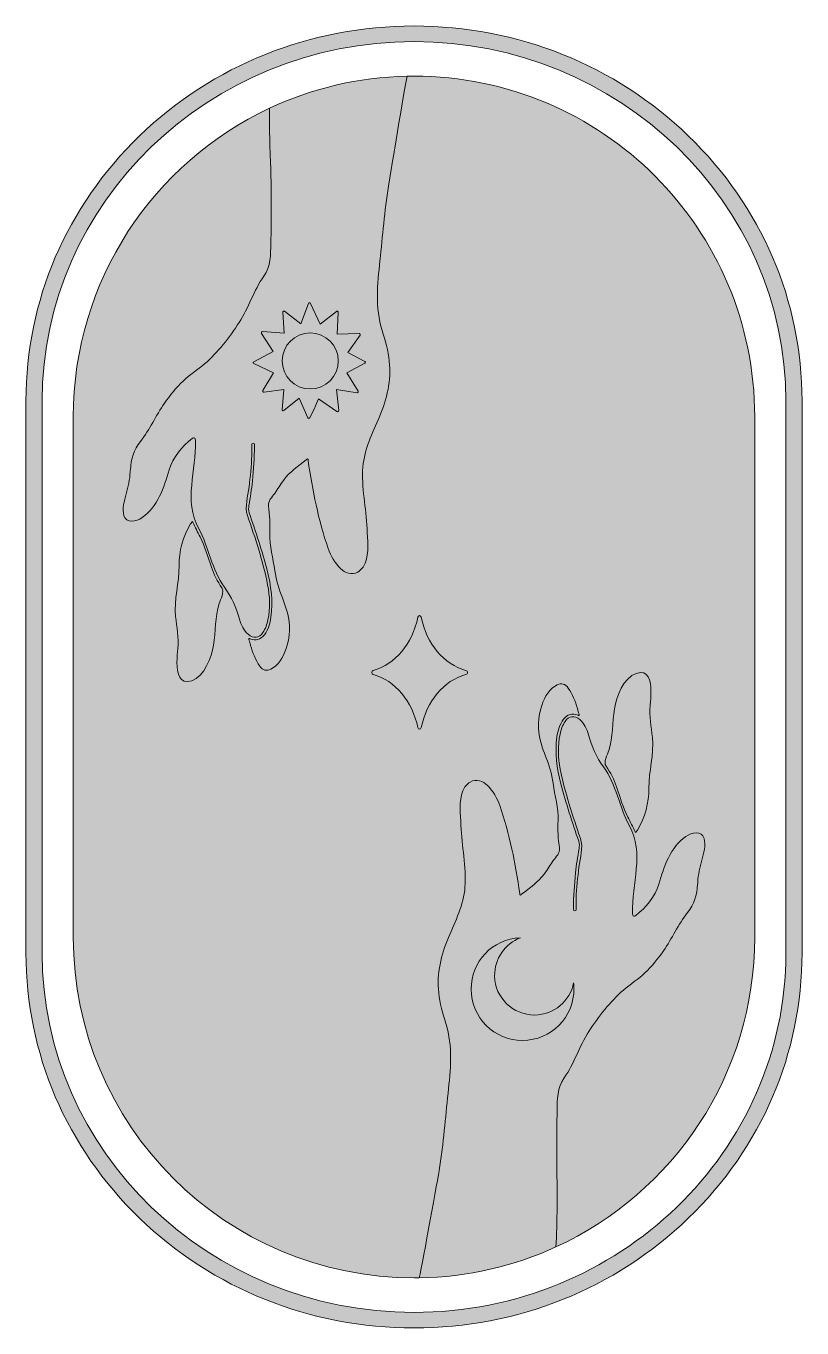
# Model space of a CAD drawing. Header units: inches. Extents: x 2 to 9.1, y -24.8 to -12.8.
import ezdxf

# ---------------------------------------------------------------- set-up
doc = ezdxf.new("R2010")
doc.units = ezdxf.units.IN
doc.header["$MEASUREMENT"] = 0
doc.layers.add('Layer 1', color=7, linetype='Continuous')

# ---------------------------------------------------------------- blocks, each defined once
blk = doc.blocks.new('block 2')
at = {"layer": 'Layer 1', "lineweight": 0}
for points, knots in [([(8.087, -13.831), (7.412, -13.179), (6.514, -12.819), (5.559, -12.819), (4.604, -12.819), (3.706, -13.179), (3.03, -13.831), (2.355, -14.484), (1.983, -15.351), (1.983, -16.274), (1.983, -16.274), (1.983, -21.365), (1.983, -21.365), (1.983, -22.288), (2.355, -23.155), (3.03, -23.808), (3.706, -24.46), (4.604, -24.819), (5.559, -24.819), (6.514, -24.819), (7.412, -24.46), (8.087, -23.808), (8.763, -23.155), (9.135, -22.288), (9.135, -21.365), (9.135, -21.365), (9.135, -16.274), (9.135, -16.274), (9.135, -15.351), (8.763, -14.484), (8.087, -13.831)], [0, 0, 0, 0, 1, 1, 1, 2, 2, 2, 3, 3, 3, 4, 4, 4, 5, 5, 5, 6, 6, 6, 7, 7, 7, 8, 8, 8, 9, 9, 9, 10, 10, 10, 10]), ([(8.986, -21.365), (8.986, -22.278), (8.601, -23.106), (7.981, -23.705), (7.36, -24.305), (6.504, -24.676), (5.559, -24.676), (3.669, -24.676), (2.132, -23.191), (2.132, -21.365), (2.132, -21.365), (2.132, -16.274), (2.132, -16.274), (2.132, -14.449), (3.669, -12.963), (5.559, -12.963), (7.448, -12.963), (8.986, -14.449), (8.986, -16.274), (8.986, -16.274), (8.986, -21.365), (8.986, -21.365)], [0, 0, 0, 0, 1, 1, 1, 2, 2, 2, 3, 3, 3, 4, 4, 4, 5, 5, 5, 6, 6, 6, 7, 7, 7, 7])]:
    blk.add_open_spline(points, degree=3, knots=knots, dxfattribs=at)
blk = doc.blocks.new('block 3')
at = {"layer": 'Layer 1', "lineweight": 0}
blk.add_open_spline([(6.56, -22.169), (6.297, -22.17), (6.086, -21.958), (6.086, -21.697), (6.084, -21.447), (6.281, -21.232), (6.54, -21.223), (6.399, -21.276), (6.299, -21.415), (6.302, -21.576), (6.306, -21.777), (6.47, -21.935), (6.671, -21.935), (6.851, -21.932), (6.997, -21.806), (7.03, -21.639), (7.032, -21.656), (7.033, -21.673), (7.033, -21.69), (7.035, -21.957), (6.825, -22.168), (6.56, -22.169)], degree=3, knots=[0, 0, 0, 0, 1, 1, 1, 2, 2, 2, 3, 3, 3, 4, 4, 4, 5, 5, 5, 6, 6, 6, 7, 7, 7, 7], dxfattribs=at)
blk = doc.blocks.new('block 4')
at = {"layer": 'Layer 1', "lineweight": 0}
for points, knots in [([(5.265, -15.625), (5.2, -15.416), (5.222, -15.197), (5.245, -14.984), (5.269, -14.754), (5.288, -14.523), (5.323, -14.294), (5.335, -14.214), (5.442, -13.58), (5.495, -13.282), (5.043, -13.291), (4.614, -13.396), (4.228, -13.576), (4.228, -13.576), (4.228, -13.576), (4.228, -13.577), (4.222, -13.794), (4.24, -14.13), (4.24, -14.169), (4.244, -14.387), (4.244, -14.603), (4.24, -14.82), (4.238, -14.926), (4.238, -15.034), (4.175, -15.125), (4.083, -15.256), (4.035, -15.416), (3.947, -15.552), (3.858, -15.691), (3.754, -15.826), (3.628, -15.934), (3.563, -15.989), (3.492, -16.033), (3.431, -16.092), (3.367, -16.154), (3.31, -16.223), (3.259, -16.296), (3.18, -16.409), (3.124, -16.541), (3.037, -16.648), (2.975, -16.725), (2.951, -16.812), (2.945, -16.907), (2.944, -16.914), (2.944, -16.922), (2.943, -16.929), (2.941, -16.998), (2.923, -17.066), (2.906, -17.132), (2.89, -17.197), (2.866, -17.267), (2.886, -17.333), (2.896, -17.366), (2.924, -17.385), (2.959, -17.384), (2.994, -17.383), (3.024, -17.37), (3.053, -17.35), (3.197, -17.255), (3.254, -17.068), (3.302, -16.911), (3.338, -16.794), (3.421, -16.692), (3.517, -16.619), (3.53, -16.61), (3.538, -16.612), (3.543, -16.627), (3.544, -16.632), (3.544, -16.638), (3.544, -16.643), (3.554, -16.912), (3.434, -17.196), (3.573, -17.449), (3.669, -17.623), (3.694, -17.83), (3.812, -17.991), (3.877, -18.08), (3.92, -18.181), (3.951, -18.287), (3.966, -18.34), (3.988, -18.389), (4.031, -18.426), (4.078, -18.468), (4.131, -18.462), (4.166, -18.409), (4.19, -18.374), (4.205, -18.335), (4.213, -18.294), (4.234, -18.186), (4.231, -18.077), (4.21, -17.97), (4.168, -17.751), (4.096, -17.542), (4.024, -17.332), (3.996, -17.248), (4.029, -17.153), (4.039, -17.068), (4.051, -16.972), (4.059, -16.875), (4.065, -16.779), (4.065, -16.75), (4.064, -16.721), (4.065, -16.692), (4.065, -16.681), (4.058, -16.665), (4.076, -16.665), (4.092, -16.664), (4.088, -16.681), (4.088, -16.691), (4.09, -16.799), (4.08, -16.906), (4.07, -17.013), (4.062, -17.089), (4.05, -17.164), (4.037, -17.238), (4.034, -17.261), (4.033, -17.284), (4.041, -17.306), (4.099, -17.482), (4.159, -17.656), (4.205, -17.835), (4.241, -17.978), (4.262, -18.121), (4.241, -18.268), (4.233, -18.326), (4.217, -18.382), (4.18, -18.43), (4.145, -18.476), (4.1, -18.489), (4.047, -18.467), (4.043, -18.466), (4.039, -18.464), (4.038, -18.465), (4.035, -18.467), (4.037, -18.472), (4.038, -18.476), (4.043, -18.493), (4.048, -18.511), (4.053, -18.528), (4.071, -18.596), (4.099, -18.66), (4.138, -18.719), (4.165, -18.758), (4.198, -18.767), (4.241, -18.747), (4.373, -18.684), (4.426, -18.446), (4.409, -18.315), (4.399, -18.236), (4.375, -18.162), (4.346, -18.089), (4.315, -18.009), (4.288, -17.927), (4.277, -17.841), (4.262, -17.725), (4.224, -17.615), (4.23, -17.497), (4.234, -17.412), (4.231, -17.327), (4.217, -17.242), (4.21, -17.197), (4.252, -17.162), (4.275, -17.128), (4.303, -17.088), (4.328, -17.046), (4.356, -17.007), (4.416, -16.924), (4.491, -16.881), (4.566, -16.817), (4.57, -16.814), (4.573, -16.809), (4.578, -16.81), (4.584, -16.812), (4.582, -16.82), (4.583, -16.824), (4.624, -17.094), (4.677, -17.377), (4.768, -17.635), (4.792, -17.705), (4.831, -17.767), (4.883, -17.82), (4.923, -17.859), (4.982, -17.885), (5.041, -17.852), (5.074, -17.833), (5.095, -17.805), (5.109, -17.77), (5.147, -17.672), (5.13, -17.553), (5.126, -17.451), (5.119, -17.263), (5.073, -17.07), (5.088, -16.883), (5.101, -16.72), (5.177, -16.569), (5.241, -16.42), (5.311, -16.254), (5.35, -16.09), (5.331, -15.909), (5.321, -15.812), (5.294, -15.718), (5.265, -15.625)], [0, 0, 0, 0, 1, 1, 1, 2, 2, 2, 3, 3, 3, 4, 4, 4, 5, 5, 5, 6, 6, 6, 7, 7, 7, 8, 8, 8, 9, 9, 9, 10, 10, 10, 11, 11, 11, 12, 12, 12, 13, 13, 13, 14, 14, 14, 15, 15, 15, 16, 16, 16, 17, 17, 17, 18, 18, 18, 19, 19, 19, 20, 20, 20, 21, 21, 21, 22, 22, 22, 23, 23, 23, 24, 24, 24, 25, 25, 25, 26, 26, 26, 27, 27, 27, 28, 28, 28, 29, 29, 29, 30, 30, 30, 31, 31, 31, 32, 32, 32, 33, 33, 33, 34, 34, 34, 35, 35, 35, 36, 36, 36, 37, 37, 37, 38, 38, 38, 39, 39, 39, 40, 40, 40, 41, 41, 41, 42, 42, 42, 43, 43, 43, 44, 44, 44, 45, 45, 45, 46, 46, 46, 47, 47, 47, 48, 48, 48, 49, 49, 49, 50, 50, 50, 51, 51, 51, 52, 52, 52, 53, 53, 53, 54, 54, 54, 55, 55, 55, 56, 56, 56, 57, 57, 57, 58, 58, 58, 59, 59, 59, 60, 60, 60, 61, 61, 61, 62, 62, 62, 63, 63, 63, 64, 64, 64, 65, 65, 65, 66, 66, 66, 67, 67, 67, 67]), ([(5.105, -15.928), (5.105, -15.928), (4.94, -16.017), (4.94, -16.017), (4.94, -16.017), (5.044, -16.186), (5.044, -16.186), (5.046, -16.189), (5.046, -16.194), (5.044, -16.197), (5.042, -16.2), (5.037, -16.202), (5.034, -16.201), (5.034, -16.201), (4.845, -16.169), (4.845, -16.169), (4.845, -16.169), (4.865, -16.363), (4.865, -16.363), (4.866, -16.367), (4.864, -16.371), (4.86, -16.372), (4.857, -16.375), (4.852, -16.374), (4.849, -16.372), (4.849, -16.372), (4.68, -16.255), (4.68, -16.255), (4.655, -16.314), (4.627, -16.373), (4.598, -16.431), (4.596, -16.434), (4.592, -16.437), (4.589, -16.437), (4.585, -16.437), (4.581, -16.434), (4.579, -16.431), (4.579, -16.431), (4.5, -16.25), (4.5, -16.25), (4.5, -16.25), (4.36, -16.364), (4.36, -16.364), (4.357, -16.367), (4.352, -16.367), (4.349, -16.365), (4.345, -16.364), (4.343, -16.359), (4.343, -16.356), (4.343, -16.356), (4.359, -16.169), (4.359, -16.169), (4.359, -16.169), (4.177, -16.194), (4.177, -16.194), (4.173, -16.195), (4.169, -16.193), (4.167, -16.189), (4.164, -16.186), (4.164, -16.181), (4.166, -16.178), (4.166, -16.178), (4.264, -16.017), (4.264, -16.017), (4.264, -16.017), (4.082, -15.931), (4.082, -15.931), (4.078, -15.929), (4.076, -15.926), (4.076, -15.922), (4.076, -15.918), (4.078, -15.914), (4.082, -15.913), (4.082, -15.913), (4.261, -15.818), (4.261, -15.818), (4.261, -15.818), (4.154, -15.653), (4.154, -15.653), (4.152, -15.649), (4.152, -15.645), (4.154, -15.641), (4.156, -15.638), (4.159, -15.636), (4.163, -15.636), (4.163, -15.636), (4.362, -15.649), (4.362, -15.649), (4.362, -15.649), (4.35, -15.458), (4.35, -15.458), (4.349, -15.454), (4.352, -15.45), (4.355, -15.448), (4.359, -15.446), (4.363, -15.446), (4.367, -15.449), (4.367, -15.449), (4.516, -15.564), (4.516, -15.564), (4.516, -15.564), (4.586, -15.377), (4.586, -15.377), (4.587, -15.373), (4.591, -15.37), (4.595, -15.37), (4.599, -15.37), (4.603, -15.372), (4.605, -15.376), (4.605, -15.376), (4.694, -15.566), (4.694, -15.566), (4.694, -15.566), (4.844, -15.45), (4.844, -15.45), (4.847, -15.448), (4.851, -15.448), (4.855, -15.449), (4.858, -15.451), (4.86, -15.455), (4.86, -15.459), (4.86, -15.459), (4.851, -15.658), (4.851, -15.658), (4.851, -15.658), (5.053, -15.653), (5.053, -15.653), (5.057, -15.653), (5.061, -15.655), (5.063, -15.659), (5.065, -15.662), (5.064, -15.667), (5.062, -15.67), (5.062, -15.67), (4.95, -15.829), (4.95, -15.829), (4.95, -15.829), (5.105, -15.91), (5.105, -15.91), (5.109, -15.912), (5.111, -15.915), (5.111, -15.919), (5.111, -15.923), (5.109, -15.926), (5.105, -15.928)], [0, 0, 0, 0, 1, 1, 1, 2, 2, 2, 3, 3, 3, 4, 4, 4, 5, 5, 5, 6, 6, 6, 7, 7, 7, 8, 8, 8, 9, 9, 9, 10, 10, 10, 11, 11, 11, 12, 12, 12, 13, 13, 13, 14, 14, 14, 15, 15, 15, 16, 16, 16, 17, 17, 17, 18, 18, 18, 19, 19, 19, 20, 20, 20, 21, 21, 21, 22, 22, 22, 23, 23, 23, 24, 24, 24, 25, 25, 25, 26, 26, 26, 27, 27, 27, 28, 28, 28, 29, 29, 29, 30, 30, 30, 31, 31, 31, 32, 32, 32, 33, 33, 33, 34, 34, 34, 35, 35, 35, 36, 36, 36, 37, 37, 37, 38, 38, 38, 39, 39, 39, 40, 40, 40, 41, 41, 41, 42, 42, 42, 43, 43, 43, 44, 44, 44, 45, 45, 45, 46, 46, 46, 47, 47, 47, 48, 48, 48, 48])]:
    blk.add_open_spline(points, degree=3, knots=knots, dxfattribs=at)

msp = doc.modelspace()

# ---------------------------------------------------------------- hatches: boundary and pattern name
at = {"layer": 'Layer 1', "true_color": 0xa16e58}
h = msp.add_hatch(color=35, dxfattribs=at)
h.dxf.hatch_style = 2
edge = h.paths.add_edge_path()
edge.add_spline(control_points=[(8.087, -13.831), (7.412, -13.179), (6.514, -12.819), (5.559, -12.819), (4.604, -12.819), (3.706, -13.179), (3.03, -13.831), (2.355, -14.484), (1.983, -15.351), (1.983, -16.274), (1.983, -16.274), (1.983, -21.365), (1.983, -21.365), (1.983, -22.288), (2.355, -23.155), (3.03, -23.808), (3.706, -24.46), (4.604, -24.819), (5.559, -24.819), (6.514, -24.819), (7.412, -24.46), (8.087, -23.808), (8.763, -23.155), (9.135, -22.288), (9.135, -21.365), (9.135, -21.365), (9.135, -16.274), (9.135, -16.274), (9.135, -15.351), (8.763, -14.484), (8.087, -13.831)], knot_values=[0, 0, 0, 0, 1, 1, 1, 2, 2, 2, 3, 3, 3, 4, 4, 4, 5, 5, 5, 6, 6, 6, 7, 7, 7, 8, 8, 8, 9, 9, 9, 10, 10, 10, 10], degree=3, periodic=1)
edge = h.paths.add_edge_path()
edge.add_spline(control_points=[(8.986, -21.365), (8.986, -22.278), (8.601, -23.106), (7.981, -23.705), (7.36, -24.305), (6.504, -24.676), (5.559, -24.676), (3.669, -24.676), (2.132, -23.191), (2.132, -21.365), (2.132, -21.365), (2.132, -16.274), (2.132, -16.274), (2.132, -14.449), (3.669, -12.963), (5.559, -12.963), (7.448, -12.963), (8.986, -14.449), (8.986, -16.274), (8.986, -16.274), (8.986, -21.365), (8.986, -21.365)], knot_values=[0, 0, 0, 0, 1, 1, 1, 2, 2, 2, 3, 3, 3, 4, 4, 4, 5, 5, 5, 6, 6, 6, 7, 7, 7, 7], degree=3, periodic=1)
h = msp.add_hatch(color=35, dxfattribs=at)
h.dxf.hatch_style = 2
edge = h.paths.add_edge_path()
edge.add_spline(control_points=[(8.699, -16.421), (8.699, -16.421), (8.699, -21.218), (8.699, -21.218), (8.699, -22.486), (7.948, -23.578), (6.866, -24.073), (6.483, -24.249), (6.056, -24.351), (5.608, -24.357), (5.591, -24.358), (5.575, -24.358), (5.559, -24.358), (3.825, -24.358), (2.419, -22.952), (2.419, -21.218), (2.419, -21.218), (2.419, -16.421), (2.419, -16.421), (2.419, -15.162), (3.16, -14.077), (4.228, -13.577), (4.228, -13.576), (4.228, -13.576), (4.228, -13.576), (4.614, -13.396), (5.043, -13.291), (5.495, -13.282), (5.516, -13.281), (5.538, -13.281), (5.559, -13.281), (6.426, -13.281), (7.211, -13.633), (7.779, -14.201), (8.347, -14.769), (8.699, -15.554), (8.699, -16.421)], knot_values=[0, 0, 0, 0, 1, 1, 1, 2, 2, 2, 3, 3, 3, 4, 4, 4, 5, 5, 5, 6, 6, 6, 7, 7, 7, 8, 8, 8, 9, 9, 9, 10, 10, 10, 11, 11, 11, 12, 12, 12, 12], degree=3, periodic=1)
at = {"layer": 'Layer 1', "true_color": 0xf8efe3}
h = msp.add_hatch(color=7, dxfattribs=at)
h.dxf.hatch_style = 2
edge = h.paths.add_edge_path()
edge.add_spline(control_points=[(5.265, -15.625), (5.2, -15.416), (5.222, -15.197), (5.245, -14.984), (5.269, -14.754), (5.288, -14.523), (5.323, -14.294), (5.335, -14.214), (5.442, -13.58), (5.495, -13.282), (5.043, -13.291), (4.614, -13.396), (4.228, -13.576), (4.228, -13.576), (4.228, -13.576), (4.228, -13.577), (4.222, -13.794), (4.24, -14.13), (4.24, -14.169), (4.244, -14.387), (4.244, -14.603), (4.24, -14.82), (4.238, -14.926), (4.238, -15.034), (4.175, -15.125), (4.083, -15.256), (4.035, -15.416), (3.947, -15.552), (3.858, -15.691), (3.754, -15.826), (3.628, -15.934), (3.563, -15.989), (3.492, -16.033), (3.431, -16.092), (3.367, -16.154), (3.31, -16.223), (3.259, -16.296), (3.18, -16.409), (3.124, -16.541), (3.037, -16.648), (2.975, -16.725), (2.951, -16.812), (2.945, -16.907), (2.944, -16.914), (2.944, -16.922), (2.943, -16.929), (2.941, -16.998), (2.923, -17.066), (2.906, -17.132), (2.89, -17.197), (2.866, -17.267), (2.886, -17.333), (2.896, -17.366), (2.924, -17.385), (2.959, -17.384), (2.994, -17.383), (3.024, -17.37), (3.053, -17.35), (3.197, -17.255), (3.254, -17.068), (3.302, -16.911), (3.338, -16.794), (3.421, -16.692), (3.517, -16.619), (3.53, -16.61), (3.538, -16.612), (3.543, -16.627), (3.544, -16.632), (3.544, -16.638), (3.544, -16.643), (3.554, -16.912), (3.434, -17.196), (3.573, -17.449), (3.669, -17.623), (3.694, -17.83), (3.812, -17.991), (3.877, -18.08), (3.92, -18.181), (3.951, -18.287), (3.966, -18.34), (3.988, -18.389), (4.031, -18.426), (4.078, -18.468), (4.131, -18.462), (4.166, -18.409), (4.19, -18.374), (4.205, -18.335), (4.213, -18.294), (4.234, -18.186), (4.231, -18.077), (4.21, -17.97), (4.168, -17.751), (4.096, -17.542), (4.024, -17.332), (3.996, -17.248), (4.029, -17.153), (4.039, -17.068), (4.051, -16.972), (4.059, -16.875), (4.065, -16.779), (4.065, -16.75), (4.064, -16.721), (4.065, -16.692), (4.065, -16.681), (4.058, -16.665), (4.076, -16.665), (4.092, -16.664), (4.088, -16.681), (4.088, -16.691), (4.09, -16.799), (4.08, -16.906), (4.07, -17.013), (4.062, -17.089), (4.05, -17.164), (4.037, -17.238), (4.034, -17.261), (4.033, -17.284), (4.041, -17.306), (4.099, -17.482), (4.159, -17.656), (4.205, -17.835), (4.241, -17.978), (4.262, -18.121), (4.241, -18.268), (4.233, -18.326), (4.217, -18.382), (4.18, -18.43), (4.145, -18.476), (4.1, -18.489), (4.047, -18.467), (4.043, -18.466), (4.039, -18.464), (4.038, -18.465), (4.035, -18.467), (4.037, -18.472), (4.038, -18.476), (4.043, -18.493), (4.048, -18.511), (4.053, -18.528), (4.071, -18.596), (4.099, -18.66), (4.138, -18.719), (4.165, -18.758), (4.198, -18.767), (4.241, -18.747), (4.373, -18.684), (4.426, -18.446), (4.409, -18.315), (4.399, -18.236), (4.375, -18.162), (4.346, -18.089), (4.315, -18.009), (4.288, -17.927), (4.277, -17.841), (4.262, -17.725), (4.224, -17.615), (4.23, -17.497), (4.234, -17.412), (4.231, -17.327), (4.217, -17.242), (4.21, -17.197), (4.252, -17.162), (4.275, -17.128), (4.303, -17.088), (4.328, -17.046), (4.356, -17.007), (4.416, -16.924), (4.491, -16.881), (4.566, -16.817), (4.57, -16.814), (4.573, -16.809), (4.578, -16.81), (4.584, -16.812), (4.582, -16.82), (4.583, -16.824), (4.624, -17.094), (4.677, -17.377), (4.768, -17.635), (4.792, -17.705), (4.831, -17.767), (4.883, -17.82), (4.923, -17.859), (4.982, -17.885), (5.041, -17.852), (5.074, -17.833), (5.095, -17.805), (5.109, -17.77), (5.147, -17.672), (5.13, -17.553), (5.126, -17.451), (5.119, -17.263), (5.073, -17.07), (5.088, -16.883), (5.101, -16.72), (5.177, -16.569), (5.241, -16.42), (5.311, -16.254), (5.35, -16.09), (5.331, -15.909), (5.321, -15.812), (5.294, -15.718), (5.265, -15.625)], knot_values=[0, 0, 0, 0, 1, 1, 1, 2, 2, 2, 3, 3, 3, 4, 4, 4, 5, 5, 5, 6, 6, 6, 7, 7, 7, 8, 8, 8, 9, 9, 9, 10, 10, 10, 11, 11, 11, 12, 12, 12, 13, 13, 13, 14, 14, 14, 15, 15, 15, 16, 16, 16, 17, 17, 17, 18, 18, 18, 19, 19, 19, 20, 20, 20, 21, 21, 21, 22, 22, 22, 23, 23, 23, 24, 24, 24, 25, 25, 25, 26, 26, 26, 27, 27, 27, 28, 28, 28, 29, 29, 29, 30, 30, 30, 31, 31, 31, 32, 32, 32, 33, 33, 33, 34, 34, 34, 35, 35, 35, 36, 36, 36, 37, 37, 37, 38, 38, 38, 39, 39, 39, 40, 40, 40, 41, 41, 41, 42, 42, 42, 43, 43, 43, 44, 44, 44, 45, 45, 45, 46, 46, 46, 47, 47, 47, 48, 48, 48, 49, 49, 49, 50, 50, 50, 51, 51, 51, 52, 52, 52, 53, 53, 53, 54, 54, 54, 55, 55, 55, 56, 56, 56, 57, 57, 57, 58, 58, 58, 59, 59, 59, 60, 60, 60, 61, 61, 61, 62, 62, 62, 63, 63, 63, 64, 64, 64, 65, 65, 65, 66, 66, 66, 67, 67, 67, 67], degree=3, periodic=1)
edge = h.paths.add_edge_path()
edge.add_spline(control_points=[(5.105, -15.928), (5.105, -15.928), (4.94, -16.017), (4.94, -16.017), (4.94, -16.017), (5.044, -16.186), (5.044, -16.186), (5.046, -16.189), (5.046, -16.194), (5.044, -16.197), (5.042, -16.2), (5.037, -16.202), (5.034, -16.201), (5.034, -16.201), (4.845, -16.169), (4.845, -16.169), (4.845, -16.169), (4.865, -16.363), (4.865, -16.363), (4.866, -16.367), (4.864, -16.371), (4.86, -16.372), (4.857, -16.375), (4.852, -16.374), (4.849, -16.372), (4.849, -16.372), (4.68, -16.255), (4.68, -16.255), (4.655, -16.314), (4.627, -16.373), (4.598, -16.431), (4.596, -16.434), (4.592, -16.437), (4.589, -16.437), (4.585, -16.437), (4.581, -16.434), (4.579, -16.431), (4.579, -16.431), (4.5, -16.25), (4.5, -16.25), (4.5, -16.25), (4.36, -16.364), (4.36, -16.364), (4.357, -16.367), (4.352, -16.367), (4.349, -16.365), (4.345, -16.364), (4.343, -16.359), (4.343, -16.356), (4.343, -16.356), (4.359, -16.169), (4.359, -16.169), (4.359, -16.169), (4.177, -16.194), (4.177, -16.194), (4.173, -16.195), (4.169, -16.193), (4.167, -16.189), (4.164, -16.186), (4.164, -16.181), (4.166, -16.178), (4.166, -16.178), (4.264, -16.017), (4.264, -16.017), (4.264, -16.017), (4.082, -15.931), (4.082, -15.931), (4.078, -15.929), (4.076, -15.926), (4.076, -15.922), (4.076, -15.918), (4.078, -15.914), (4.082, -15.913), (4.082, -15.913), (4.261, -15.818), (4.261, -15.818), (4.261, -15.818), (4.154, -15.653), (4.154, -15.653), (4.152, -15.649), (4.152, -15.645), (4.154, -15.641), (4.156, -15.638), (4.159, -15.636), (4.163, -15.636), (4.163, -15.636), (4.362, -15.649), (4.362, -15.649), (4.362, -15.649), (4.35, -15.458), (4.35, -15.458), (4.349, -15.454), (4.352, -15.45), (4.355, -15.448), (4.359, -15.446), (4.363, -15.446), (4.367, -15.449), (4.367, -15.449), (4.516, -15.564), (4.516, -15.564), (4.516, -15.564), (4.586, -15.377), (4.586, -15.377), (4.587, -15.373), (4.591, -15.37), (4.595, -15.37), (4.599, -15.37), (4.603, -15.372), (4.605, -15.376), (4.605, -15.376), (4.694, -15.566), (4.694, -15.566), (4.694, -15.566), (4.844, -15.45), (4.844, -15.45), (4.847, -15.448), (4.851, -15.448), (4.855, -15.449), (4.858, -15.451), (4.86, -15.455), (4.86, -15.459), (4.86, -15.459), (4.851, -15.658), (4.851, -15.658), (4.851, -15.658), (5.053, -15.653), (5.053, -15.653), (5.057, -15.653), (5.061, -15.655), (5.063, -15.659), (5.065, -15.662), (5.064, -15.667), (5.062, -15.67), (5.062, -15.67), (4.95, -15.829), (4.95, -15.829), (4.95, -15.829), (5.105, -15.91), (5.105, -15.91), (5.109, -15.912), (5.111, -15.915), (5.111, -15.919), (5.111, -15.923), (5.109, -15.926), (5.105, -15.928)], knot_values=[0, 0, 0, 0, 1, 1, 1, 2, 2, 2, 3, 3, 3, 4, 4, 4, 5, 5, 5, 6, 6, 6, 7, 7, 7, 8, 8, 8, 9, 9, 9, 10, 10, 10, 11, 11, 11, 12, 12, 12, 13, 13, 13, 14, 14, 14, 15, 15, 15, 16, 16, 16, 17, 17, 17, 18, 18, 18, 19, 19, 19, 20, 20, 20, 21, 21, 21, 22, 22, 22, 23, 23, 23, 24, 24, 24, 25, 25, 25, 26, 26, 26, 27, 27, 27, 28, 28, 28, 29, 29, 29, 30, 30, 30, 31, 31, 31, 32, 32, 32, 33, 33, 33, 34, 34, 34, 35, 35, 35, 36, 36, 36, 37, 37, 37, 38, 38, 38, 39, 39, 39, 40, 40, 40, 41, 41, 41, 42, 42, 42, 43, 43, 43, 44, 44, 44, 45, 45, 45, 46, 46, 46, 47, 47, 47, 48, 48, 48, 48], degree=3, periodic=1)
h = msp.add_hatch(color=7, dxfattribs=at)
h.dxf.hatch_style = 2
edge = h.paths.add_edge_path()
edge.add_spline(control_points=[(4.602, -15.648), (4.46, -15.648), (4.344, -15.764), (4.344, -15.906), (4.344, -16.049), (4.46, -16.164), (4.602, -16.164), (4.745, -16.164), (4.861, -16.049), (4.861, -15.906), (4.861, -15.764), (4.745, -15.648), (4.602, -15.648)], knot_values=[0, 0, 0, 0, 1, 1, 1, 2, 2, 2, 3, 3, 3, 4, 4, 4, 4], degree=3, periodic=1)
h = msp.add_hatch(color=7, dxfattribs=at)
h.dxf.hatch_style = 2
edge = h.paths.add_edge_path()
edge.add_spline(control_points=[(3.374, -18.685), (3.374, -18.786), (3.397, -18.892), (3.511, -18.854), (3.627, -18.814), (3.693, -18.637), (3.711, -18.527), (3.732, -18.399), (3.724, -18.267), (3.763, -18.142), (3.775, -18.102), (3.816, -18.038), (3.788, -17.998), (3.747, -17.939), (3.715, -17.874), (3.692, -17.806), (3.66, -17.713), (3.633, -17.617), (3.588, -17.529), (3.564, -17.484), (3.543, -17.439), (3.521, -17.393), (3.517, -17.384), (3.514, -17.385), (3.51, -17.393), (3.507, -17.398), (3.503, -17.403), (3.5, -17.408), (3.431, -17.528), (3.392, -17.657), (3.394, -17.796), (3.395, -17.952), (3.345, -18.106), (3.361, -18.262), (3.372, -18.363), (3.394, -18.456), (3.383, -18.559), (3.38, -18.588), (3.374, -18.636), (3.374, -18.685)], knot_values=[0, 0, 0, 0, 1, 1, 1, 2, 2, 2, 3, 3, 3, 4, 4, 4, 5, 5, 5, 6, 6, 6, 7, 7, 7, 8, 8, 8, 9, 9, 9, 10, 10, 10, 11, 11, 11, 12, 12, 12, 13, 13, 13, 13], degree=3, periodic=1)
h = msp.add_hatch(color=7, dxfattribs=at)
h.dxf.hatch_style = 2
edge = h.paths.add_edge_path()
edge.add_spline(control_points=[(6.038, -18.796), (6.038, -18.796), (6.038, -18.796), (6.038, -18.796), (6.055, -18.792), (6.055, -18.764), (6.038, -18.759), (6.038, -18.759), (6.038, -18.759), (6.038, -18.759), (5.833, -18.702), (5.673, -18.512), (5.626, -18.269), (5.626, -18.269), (5.626, -18.269), (5.626, -18.269), (5.622, -18.249), (5.598, -18.249), (5.594, -18.269), (5.594, -18.269), (5.594, -18.269), (5.594, -18.269), (5.546, -18.512), (5.387, -18.702), (5.182, -18.759), (5.182, -18.759), (5.182, -18.759), (5.182, -18.759), (5.165, -18.764), (5.165, -18.792), (5.182, -18.796), (5.182, -18.796), (5.182, -18.796), (5.182, -18.796), (5.387, -18.853), (5.546, -19.043), (5.594, -19.286), (5.594, -19.286), (5.594, -19.286), (5.594, -19.286), (5.598, -19.306), (5.622, -19.306), (5.626, -19.286), (5.626, -19.286), (5.626, -19.286), (5.626, -19.286), (5.673, -19.043), (5.833, -18.853), (6.038, -18.796)], knot_values=[0, 0, 0, 0, 1, 1, 1, 2, 2, 2, 3, 3, 3, 4, 4, 4, 5, 5, 5, 6, 6, 6, 7, 7, 7, 8, 8, 8, 9, 9, 9, 10, 10, 10, 11, 11, 11, 12, 12, 12, 13, 13, 13, 14, 14, 14, 15, 15, 15, 16, 16, 16, 16], degree=3, periodic=1)
h = msp.add_hatch(color=7, dxfattribs=at)
h.dxf.hatch_style = 2
edge = h.paths.add_edge_path()
edge.add_spline(control_points=[(7.743, -18.954), (7.743, -18.854), (7.72, -18.747), (7.607, -18.786), (7.49, -18.825), (7.424, -19.002), (7.406, -19.112), (7.386, -19.24), (7.394, -19.373), (7.355, -19.497), (7.342, -19.537), (7.301, -19.602), (7.33, -19.642), (7.371, -19.701), (7.403, -19.765), (7.426, -19.833), (7.458, -19.927), (7.484, -20.022), (7.53, -20.11), (7.553, -20.155), (7.575, -20.201), (7.597, -20.246), (7.601, -20.255), (7.604, -20.254), (7.608, -20.247), (7.611, -20.241), (7.615, -20.236), (7.618, -20.231), (7.687, -20.111), (7.725, -19.983), (7.724, -19.843), (7.722, -19.687), (7.773, -19.533), (7.757, -19.378), (7.746, -19.277), (7.724, -19.183), (7.735, -19.081), (7.738, -19.051), (7.744, -19.004), (7.743, -18.954)], knot_values=[0, 0, 0, 0, 1, 1, 1, 2, 2, 2, 3, 3, 3, 4, 4, 4, 5, 5, 5, 6, 6, 6, 7, 7, 7, 8, 8, 8, 9, 9, 9, 10, 10, 10, 11, 11, 11, 12, 12, 12, 13, 13, 13, 13], degree=3, periodic=1)
h = msp.add_hatch(color=7, dxfattribs=at)
h.dxf.hatch_style = 2
edge = h.paths.add_edge_path()
edge.add_spline(control_points=[(6.56, -22.169), (6.297, -22.17), (6.086, -21.958), (6.086, -21.697), (6.084, -21.447), (6.281, -21.232), (6.54, -21.223), (6.399, -21.276), (6.299, -21.415), (6.302, -21.576), (6.306, -21.777), (6.47, -21.935), (6.671, -21.935), (6.851, -21.932), (6.997, -21.806), (7.03, -21.639), (7.032, -21.656), (7.033, -21.673), (7.033, -21.69), (7.035, -21.957), (6.825, -22.168), (6.56, -22.169)], knot_values=[0, 0, 0, 0, 1, 1, 1, 2, 2, 2, 3, 3, 3, 4, 4, 4, 5, 5, 5, 6, 6, 6, 7, 7, 7, 7], degree=3, periodic=1)
edge = h.paths.add_edge_path()
edge.add_spline(control_points=[(8.232, -20.307), (8.221, -20.273), (8.193, -20.254), (8.159, -20.255), (8.124, -20.257), (8.093, -20.27), (8.065, -20.289), (7.921, -20.385), (7.864, -20.571), (7.816, -20.728), (7.78, -20.845), (7.697, -20.947), (7.6, -21.02), (7.588, -21.03), (7.579, -21.027), (7.575, -21.012), (7.574, -21.007), (7.574, -21.001), (7.574, -20.996), (7.564, -20.728), (7.684, -20.443), (7.545, -20.19), (7.449, -20.017), (7.424, -19.809), (7.306, -19.648), (7.24, -19.558), (7.198, -19.458), (7.167, -19.352), (7.151, -19.299), (7.129, -19.25), (7.087, -19.212), (7.04, -19.171), (6.987, -19.177), (6.952, -19.23), (6.928, -19.265), (6.913, -19.304), (6.905, -19.345), (6.884, -19.453), (6.886, -19.562), (6.907, -19.67), (6.95, -19.888), (7.022, -20.098), (7.093, -20.308), (7.122, -20.391), (7.089, -20.486), (7.079, -20.571), (7.067, -20.667), (7.058, -20.764), (7.053, -20.861), (7.053, -20.89), (7.053, -20.918), (7.053, -20.947), (7.053, -20.957), (7.06, -20.974), (7.042, -20.974), (7.025, -20.975), (7.029, -20.958), (7.029, -20.948), (7.028, -20.84), (7.038, -20.733), (7.048, -20.626), (7.055, -20.55), (7.068, -20.476), (7.081, -20.401), (7.084, -20.378), (7.085, -20.356), (7.077, -20.333), (7.018, -20.158), (6.959, -19.983), (6.913, -19.804), (6.877, -19.662), (6.855, -19.518), (6.876, -19.371), (6.885, -19.313), (6.901, -19.257), (6.938, -19.209), (6.973, -19.163), (7.017, -19.15), (7.071, -19.172), (7.074, -19.173), (7.079, -19.176), (7.08, -19.175), (7.083, -19.171), (7.081, -19.167), (7.08, -19.163), (7.075, -19.146), (7.07, -19.128), (7.065, -19.111), (7.046, -19.043), (7.019, -18.979), (6.98, -18.921), (6.953, -18.881), (6.92, -18.872), (6.877, -18.892), (6.744, -18.955), (6.691, -19.193), (6.709, -19.324), (6.719, -19.403), (6.742, -19.477), (6.772, -19.55), (6.803, -19.631), (6.83, -19.712), (6.841, -19.798), (6.856, -19.914), (6.893, -20.025), (6.887, -20.142), (6.883, -20.228), (6.887, -20.313), (6.9, -20.397), (6.908, -20.443), (6.866, -20.477), (6.843, -20.511), (6.815, -20.551), (6.79, -20.593), (6.761, -20.633), (6.702, -20.715), (6.626, -20.758), (6.551, -20.822), (6.548, -20.825), (6.544, -20.83), (6.54, -20.829), (6.533, -20.827), (6.535, -20.82), (6.534, -20.815), (6.494, -20.545), (6.44, -20.262), (6.35, -20.004), (6.326, -19.934), (6.287, -19.872), (6.235, -19.819), (6.195, -19.78), (6.136, -19.754), (6.077, -19.788), (6.044, -19.806), (6.022, -19.834), (6.009, -19.869), (5.971, -19.967), (5.988, -20.086), (5.991, -20.188), (5.998, -20.376), (6.044, -20.569), (6.029, -20.756), (6.017, -20.92), (5.94, -21.07), (5.877, -21.22), (5.807, -21.385), (5.768, -21.549), (5.787, -21.73), (5.797, -21.827), (5.824, -21.921), (5.853, -22.014), (5.918, -22.223), (5.896, -22.441), (5.873, -22.655), (5.848, -22.885), (5.83, -23.117), (5.795, -23.346), (5.781, -23.439), (5.642, -24.191), (5.608, -24.357), (6.056, -24.351), (6.483, -24.249), (6.866, -24.073), (6.882, -23.855), (6.878, -23.51), (6.877, -23.47), (6.873, -23.253), (6.873, -23.036), (6.878, -22.819), (6.879, -22.713), (6.88, -22.605), (6.943, -22.515), (7.035, -22.383), (7.083, -22.223), (7.17, -22.087), (7.26, -21.949), (7.364, -21.813), (7.49, -21.705), (7.554, -21.65), (7.626, -21.606), (7.687, -21.547), (7.751, -21.485), (7.807, -21.416), (7.858, -21.344), (7.938, -21.23), (7.993, -21.098), (8.081, -20.991), (8.143, -20.915), (8.167, -20.827), (8.173, -20.732), (8.174, -20.725), (8.174, -20.718), (8.174, -20.71), (8.177, -20.64), (8.195, -20.573), (8.212, -20.507), (8.228, -20.443), (8.251, -20.372), (8.232, -20.307)], knot_values=[0, 0, 0, 0, 1, 1, 1, 2, 2, 2, 3, 3, 3, 4, 4, 4, 5, 5, 5, 6, 6, 6, 7, 7, 7, 8, 8, 8, 9, 9, 9, 10, 10, 10, 11, 11, 11, 12, 12, 12, 13, 13, 13, 14, 14, 14, 15, 15, 15, 16, 16, 16, 17, 17, 17, 18, 18, 18, 19, 19, 19, 20, 20, 20, 21, 21, 21, 22, 22, 22, 23, 23, 23, 24, 24, 24, 25, 25, 25, 26, 26, 26, 27, 27, 27, 28, 28, 28, 29, 29, 29, 30, 30, 30, 31, 31, 31, 32, 32, 32, 33, 33, 33, 34, 34, 34, 35, 35, 35, 36, 36, 36, 37, 37, 37, 38, 38, 38, 39, 39, 39, 40, 40, 40, 41, 41, 41, 42, 42, 42, 43, 43, 43, 44, 44, 44, 45, 45, 45, 46, 46, 46, 47, 47, 47, 48, 48, 48, 49, 49, 49, 50, 50, 50, 51, 51, 51, 52, 52, 52, 53, 53, 53, 54, 54, 54, 55, 55, 55, 56, 56, 56, 57, 57, 57, 58, 58, 58, 59, 59, 59, 60, 60, 60, 61, 61, 61, 62, 62, 62, 63, 63, 63, 64, 64, 64, 65, 65, 65, 66, 66, 66, 66], degree=3, periodic=1)

# ---------------------------------------------------------------- linework, layer by layer
at = {"layer": 'Layer 1', "lineweight": 0}
for points, knots in [([(8.699, -16.421), (8.699, -16.421), (8.699, -21.218), (8.699, -21.218), (8.699, -22.486), (7.948, -23.578), (6.866, -24.073), (6.483, -24.249), (6.056, -24.351), (5.608, -24.357), (5.591, -24.358), (5.575, -24.358), (5.559, -24.358), (3.825, -24.358), (2.419, -22.952), (2.419, -21.218), (2.419, -21.218), (2.419, -16.421), (2.419, -16.421), (2.419, -15.162), (3.16, -14.077), (4.228, -13.577), (4.228, -13.576), (4.228, -13.576), (4.228, -13.576), (4.614, -13.396), (5.043, -13.291), (5.495, -13.282), (5.516, -13.281), (5.538, -13.281), (5.559, -13.281), (6.426, -13.281), (7.211, -13.633), (7.779, -14.201), (8.347, -14.769), (8.699, -15.554), (8.699, -16.421)], [0, 0, 0, 0, 1, 1, 1, 2, 2, 2, 3, 3, 3, 4, 4, 4, 5, 5, 5, 6, 6, 6, 7, 7, 7, 8, 8, 8, 9, 9, 9, 10, 10, 10, 11, 11, 11, 12, 12, 12, 12]), ([(4.602, -15.648), (4.46, -15.648), (4.344, -15.764), (4.344, -15.906), (4.344, -16.049), (4.46, -16.164), (4.602, -16.164), (4.745, -16.164), (4.861, -16.049), (4.861, -15.906), (4.861, -15.764), (4.745, -15.648), (4.602, -15.648)], [0, 0, 0, 0, 1, 1, 1, 2, 2, 2, 3, 3, 3, 4, 4, 4, 4]), ([(3.374, -18.685), (3.374, -18.786), (3.397, -18.892), (3.511, -18.854), (3.627, -18.814), (3.693, -18.637), (3.711, -18.527), (3.732, -18.399), (3.724, -18.267), (3.763, -18.142), (3.775, -18.102), (3.816, -18.038), (3.788, -17.998), (3.747, -17.939), (3.715, -17.874), (3.692, -17.806), (3.66, -17.713), (3.633, -17.617), (3.588, -17.529), (3.564, -17.484), (3.543, -17.439), (3.521, -17.393), (3.517, -17.384), (3.514, -17.385), (3.51, -17.393), (3.507, -17.398), (3.503, -17.403), (3.5, -17.408), (3.431, -17.528), (3.392, -17.657), (3.394, -17.796), (3.395, -17.952), (3.345, -18.106), (3.361, -18.262), (3.372, -18.363), (3.394, -18.456), (3.383, -18.559), (3.38, -18.588), (3.374, -18.636), (3.374, -18.685)], [0, 0, 0, 0, 1, 1, 1, 2, 2, 2, 3, 3, 3, 4, 4, 4, 5, 5, 5, 6, 6, 6, 7, 7, 7, 8, 8, 8, 9, 9, 9, 10, 10, 10, 11, 11, 11, 12, 12, 12, 13, 13, 13, 13]), ([(6.038, -18.796), (6.038, -18.796), (6.038, -18.796), (6.038, -18.796), (6.055, -18.792), (6.055, -18.764), (6.038, -18.759), (6.038, -18.759), (6.038, -18.759), (6.038, -18.759), (5.833, -18.702), (5.673, -18.512), (5.626, -18.269), (5.626, -18.269), (5.626, -18.269), (5.626, -18.269), (5.622, -18.249), (5.598, -18.249), (5.594, -18.269), (5.594, -18.269), (5.594, -18.269), (5.594, -18.269), (5.546, -18.512), (5.387, -18.702), (5.182, -18.759), (5.182, -18.759), (5.182, -18.759), (5.182, -18.759), (5.165, -18.764), (5.165, -18.792), (5.182, -18.796), (5.182, -18.796), (5.182, -18.796), (5.182, -18.796), (5.387, -18.853), (5.546, -19.043), (5.594, -19.286), (5.594, -19.286), (5.594, -19.286), (5.594, -19.286), (5.598, -19.306), (5.622, -19.306), (5.626, -19.286), (5.626, -19.286), (5.626, -19.286), (5.626, -19.286), (5.673, -19.043), (5.833, -18.853), (6.038, -18.796)], [0, 0, 0, 0, 1, 1, 1, 2, 2, 2, 3, 3, 3, 4, 4, 4, 5, 5, 5, 6, 6, 6, 7, 7, 7, 8, 8, 8, 9, 9, 9, 10, 10, 10, 11, 11, 11, 12, 12, 12, 13, 13, 13, 14, 14, 14, 15, 15, 15, 16, 16, 16, 16]), ([(7.743, -18.954), (7.743, -18.854), (7.72, -18.747), (7.607, -18.786), (7.49, -18.825), (7.424, -19.002), (7.406, -19.112), (7.386, -19.24), (7.394, -19.373), (7.355, -19.497), (7.342, -19.537), (7.301, -19.602), (7.33, -19.642), (7.371, -19.701), (7.403, -19.765), (7.426, -19.833), (7.458, -19.927), (7.484, -20.022), (7.53, -20.11), (7.553, -20.155), (7.575, -20.201), (7.597, -20.246), (7.601, -20.255), (7.604, -20.254), (7.608, -20.247), (7.611, -20.241), (7.615, -20.236), (7.618, -20.231), (7.687, -20.111), (7.725, -19.983), (7.724, -19.843), (7.722, -19.687), (7.773, -19.533), (7.757, -19.378), (7.746, -19.277), (7.724, -19.183), (7.735, -19.081), (7.738, -19.051), (7.744, -19.004), (7.743, -18.954)], [0, 0, 0, 0, 1, 1, 1, 2, 2, 2, 3, 3, 3, 4, 4, 4, 5, 5, 5, 6, 6, 6, 7, 7, 7, 8, 8, 8, 9, 9, 9, 10, 10, 10, 11, 11, 11, 12, 12, 12, 13, 13, 13, 13]), ([(8.232, -20.307), (8.221, -20.273), (8.193, -20.254), (8.159, -20.255), (8.124, -20.257), (8.093, -20.27), (8.065, -20.289), (7.921, -20.385), (7.864, -20.571), (7.816, -20.728), (7.78, -20.845), (7.697, -20.947), (7.6, -21.02), (7.588, -21.03), (7.579, -21.027), (7.575, -21.012), (7.574, -21.007), (7.574, -21.001), (7.574, -20.996), (7.564, -20.728), (7.684, -20.443), (7.545, -20.19), (7.449, -20.017), (7.424, -19.809), (7.306, -19.648), (7.24, -19.558), (7.198, -19.458), (7.167, -19.352), (7.151, -19.299), (7.129, -19.25), (7.087, -19.212), (7.04, -19.171), (6.987, -19.177), (6.952, -19.23), (6.928, -19.265), (6.913, -19.304), (6.905, -19.345), (6.884, -19.453), (6.886, -19.562), (6.907, -19.67), (6.95, -19.888), (7.022, -20.098), (7.093, -20.308), (7.122, -20.391), (7.089, -20.486), (7.079, -20.571), (7.067, -20.667), (7.058, -20.764), (7.053, -20.861), (7.053, -20.89), (7.053, -20.918), (7.053, -20.947), (7.053, -20.957), (7.06, -20.974), (7.042, -20.974), (7.025, -20.975), (7.029, -20.958), (7.029, -20.948), (7.028, -20.84), (7.038, -20.733), (7.048, -20.626), (7.055, -20.55), (7.068, -20.476), (7.081, -20.401), (7.084, -20.378), (7.085, -20.356), (7.077, -20.333), (7.018, -20.158), (6.959, -19.983), (6.913, -19.804), (6.877, -19.662), (6.855, -19.518), (6.876, -19.371), (6.885, -19.313), (6.901, -19.257), (6.938, -19.209), (6.973, -19.163), (7.017, -19.15), (7.071, -19.172), (7.074, -19.173), (7.079, -19.176), (7.08, -19.175), (7.083, -19.171), (7.081, -19.167), (7.08, -19.163), (7.075, -19.146), (7.07, -19.128), (7.065, -19.111), (7.046, -19.043), (7.019, -18.979), (6.98, -18.921), (6.953, -18.881), (6.92, -18.872), (6.877, -18.892), (6.744, -18.955), (6.691, -19.193), (6.709, -19.324), (6.719, -19.403), (6.742, -19.477), (6.772, -19.55), (6.803, -19.631), (6.83, -19.712), (6.841, -19.798), (6.856, -19.914), (6.893, -20.025), (6.887, -20.142), (6.883, -20.228), (6.887, -20.313), (6.9, -20.397), (6.908, -20.443), (6.866, -20.477), (6.843, -20.511), (6.815, -20.551), (6.79, -20.593), (6.761, -20.633), (6.702, -20.715), (6.626, -20.758), (6.551, -20.822), (6.548, -20.825), (6.544, -20.83), (6.54, -20.829), (6.533, -20.827), (6.535, -20.82), (6.534, -20.815), (6.494, -20.545), (6.44, -20.262), (6.35, -20.004), (6.326, -19.934), (6.287, -19.872), (6.235, -19.819), (6.195, -19.78), (6.136, -19.754), (6.077, -19.788), (6.044, -19.806), (6.022, -19.834), (6.009, -19.869), (5.971, -19.967), (5.988, -20.086), (5.991, -20.188), (5.998, -20.376), (6.044, -20.569), (6.029, -20.756), (6.017, -20.92), (5.94, -21.07), (5.877, -21.22), (5.807, -21.385), (5.768, -21.549), (5.787, -21.73), (5.797, -21.827), (5.824, -21.921), (5.853, -22.014), (5.918, -22.223), (5.896, -22.441), (5.873, -22.655), (5.848, -22.885), (5.83, -23.117), (5.795, -23.346), (5.781, -23.439), (5.642, -24.191), (5.608, -24.357), (6.056, -24.351), (6.483, -24.249), (6.866, -24.073), (6.882, -23.855), (6.878, -23.51), (6.877, -23.47), (6.873, -23.253), (6.873, -23.036), (6.878, -22.819), (6.879, -22.713), (6.88, -22.605), (6.943, -22.515), (7.035, -22.383), (7.083, -22.223), (7.17, -22.087), (7.26, -21.949), (7.364, -21.813), (7.49, -21.705), (7.554, -21.65), (7.626, -21.606), (7.687, -21.547), (7.751, -21.485), (7.807, -21.416), (7.858, -21.344), (7.938, -21.23), (7.993, -21.098), (8.081, -20.991), (8.143, -20.915), (8.167, -20.827), (8.173, -20.732), (8.174, -20.725), (8.174, -20.718), (8.174, -20.71), (8.177, -20.64), (8.195, -20.573), (8.212, -20.507), (8.228, -20.443), (8.251, -20.372), (8.232, -20.307)], [0, 0, 0, 0, 1, 1, 1, 2, 2, 2, 3, 3, 3, 4, 4, 4, 5, 5, 5, 6, 6, 6, 7, 7, 7, 8, 8, 8, 9, 9, 9, 10, 10, 10, 11, 11, 11, 12, 12, 12, 13, 13, 13, 14, 14, 14, 15, 15, 15, 16, 16, 16, 17, 17, 17, 18, 18, 18, 19, 19, 19, 20, 20, 20, 21, 21, 21, 22, 22, 22, 23, 23, 23, 24, 24, 24, 25, 25, 25, 26, 26, 26, 27, 27, 27, 28, 28, 28, 29, 29, 29, 30, 30, 30, 31, 31, 31, 32, 32, 32, 33, 33, 33, 34, 34, 34, 35, 35, 35, 36, 36, 36, 37, 37, 37, 38, 38, 38, 39, 39, 39, 40, 40, 40, 41, 41, 41, 42, 42, 42, 43, 43, 43, 44, 44, 44, 45, 45, 45, 46, 46, 46, 47, 47, 47, 48, 48, 48, 49, 49, 49, 50, 50, 50, 51, 51, 51, 52, 52, 52, 53, 53, 53, 54, 54, 54, 55, 55, 55, 56, 56, 56, 57, 57, 57, 58, 58, 58, 59, 59, 59, 60, 60, 60, 61, 61, 61, 62, 62, 62, 63, 63, 63, 64, 64, 64, 65, 65, 65, 66, 66, 66, 66])]:
    msp.add_open_spline(points, degree=3, knots=knots, dxfattribs=at)

# ---------------------------------------------------------------- block references
at = {"layer": 'Layer 1'}
for name in ['block 2', 'block 4', 'block 3']:
    msp.add_blockref(name, (0, 0), dxfattribs=at)

doc.saveas('drawing.dxf')
